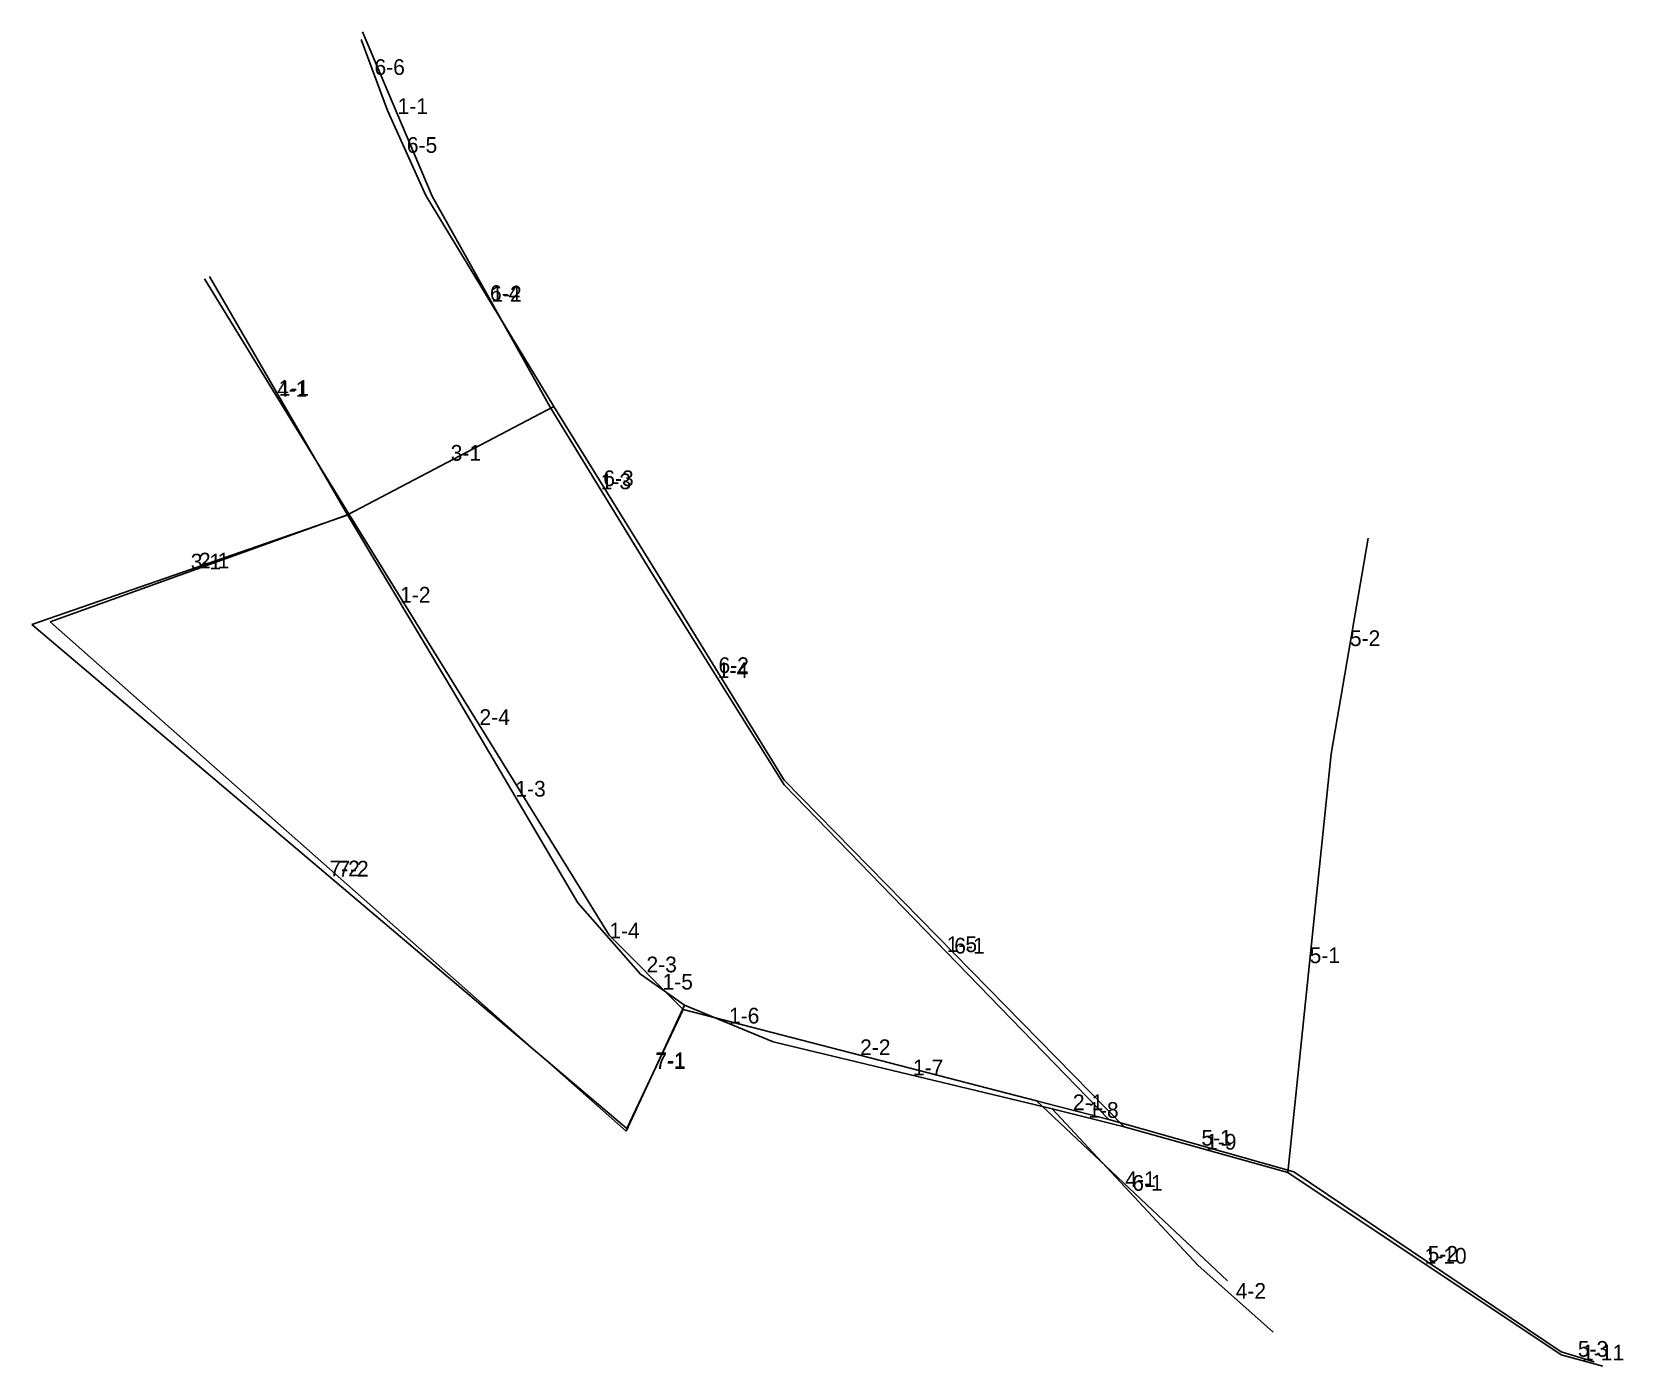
# Model space of a CAD drawing. Header units: metres. Extents: x -5286 to -2905, y -6192 to -4196.
import ezdxf

# ---------------------------------------------------------------- set-up
doc = ezdxf.new("R2010")
doc.units = ezdxf.units.M
doc.layers.add('shp1', color=70, linetype='CONTINUOUS')
doc.layers.add('shp2', color=10, linetype='CONTINUOUS')

msp = doc.modelspace()

# ---------------------------------------------------------------- linework, layer by layer
at = {"layer": 'shp1'}
for p, q in [((-4791.26, -4195.871), (-4686.84, -4441.569)), ((-4686.84, -4441.569), (-4510.646, -4757.252)), ((-4810.956, -4917.981), (-5027.473, -4565.288)), ((-4510.646, -4757.252), (-4359.618, -5002.903)), ((-4810.956, -4917.98), (-5285.886, -5082.115)), ((-4422.046, -5547.259), (-4810.956, -4917.979)), ((-4359.618, -5002.903), (-4160.426, -5322.015)), ((-4395.973, -5836.058), (-5285.886, -5082.115)), ((-4160.426, -5322.015), (-3674.728, -5822.787)), ((-4311.298, -5658.008), (-4422.046, -5547.259)), ((-4311.297, -5658.008), (-4395.973, -5836.058)), ((-3782.822, -5794.803), (-4311.298, -5658.008)), ((-3782.823, -5794.803), (-3496.974, -6063.931)), ((-3674.728, -5822.787), (-3782.822, -5794.803)), ((-3674.728, -5822.787), (-3398.15, -5900.921)), ((-3398.15, -5900.921), (-2998.067, -6170.089)), ((-2998.067, -6170.089), (-2948.613, -6185.092))]:
    msp.add_line(p, q, dxfattribs=at)
at = {"layer": 'shp2'}
for p, q in [((-4753.906, -4313.331), (-4793.263, -4207.371)), ((-4696.385, -4440.483), (-4753.906, -4313.331)), ((-4505.214, -4756.24), (-4696.385, -4440.483)), ((-5019.988, -4561.744), (-4813.81, -4918.439)), ((-4813.814, -4918.433), (-4505.214, -4756.24)), ((-4357.313, -4994.502), (-4505.214, -4756.24)), ((-4813.814, -4918.432), (-5258.518, -5078.559)), ((-4813.81, -4918.439), (-4656.513, -5180.786)), ((-3342.076, -5275.773), (-3286.704, -4953.427)), ((-4160.531, -5315.409), (-4357.313, -4994.502)), ((-4396.772, -5840.09), (-5258.518, -5078.559)), ((-4656.513, -5180.786), (-4469.097, -5498.827)), ((-3407.116, -5902.003), (-3342.076, -5275.773)), ((-3651.925, -5833.65), (-4160.531, -5315.409)), ((-4469.097, -5498.827), (-4375.559, -5605.14)), ((-4375.559, -5605.14), (-4309.739, -5651.643)), ((-4309.739, -5651.643), (-4396.772, -5840.09)), ((-4309.739, -5651.643), (-4176.67, -5706.73)), ((-4176.67, -5706.73), (-3759.58, -5806.857)), ((-3759.581, -5806.856), (-3541.371, -6040.835)), ((-3759.58, -5806.857), (-3651.925, -5833.65)), ((-3651.925, -5833.65), (-3407.117, -5902.004)), ((-3407.117, -5902.004), (-2998.161, -6174.662)), ((-3541.371, -6040.835), (-3429.049, -6140.995)), ((-2998.161, -6174.662), (-2935.688, -6191.7))]:
    msp.add_line(p, q, dxfattribs=at)

# ---------------------------------------------------------------- texts
at = {"layer": 'shp1'}
for s, p in [('1-1', (-4738.75, -4318.72)), ('1-2', (-4598.443, -4599.411)), ('4-1', (-4918.914, -4741.634)), ('1-3', (-4434.832, -4880.078)), ('3-1', (-5048.121, -5000.047)), ('1-4', (-4259.722, -5162.459)), ('2-4', (-4616.201, -5232.62)), ('7-2', (-4840.63, -5459.086)), ('1-5', (-3917.277, -5572.401)), ('2-3', (-4366.372, -5602.634)), ('2-2', (-4046.76, -5726.406)), ('7-1', (-4353.335, -5747.033)), ('2-1', (-3728.475, -5808.795)), ('5-1', (-3536.139, -5861.854)), ('6-1', (-3639.598, -5929.367)), ('5-2', (-3197.809, -6035.505)), ('5-3', (-2973.04, -6177.59))]:
    msp.add_text(s, height=23.502, dxfattribs=at).set_placement(p)
at = {"layer": 'shp2'}
for s, p in [('6-6', (-4773.285, -4260.351)), ('6-5', (-4724.846, -4376.907)), ('6-4', (-4600.5, -4598.361)), ('1-1', (-4916.599, -4740.091)), ('3-1', (-4659.214, -4837.336)), ('6-3', (-4430.964, -4875.371)), ('2-1', (-5035.866, -4998.496)), ('1-2', (-4734.862, -5049.613)), ('5-2', (-3314.09, -5114.6)), ('6-2', (-4258.622, -5154.956)), ('1-3', (-4562.505, -5339.806)), ('7-2', (-4827.345, -5459.325)), ('1-4', (-4422.028, -5551.983)), ('6-1', (-3905.928, -5574.53)), ('5-1', (-3374.296, -5588.888)), ('1-5', (-4342.349, -5628.392)), ('1-6', (-4242.905, -5679.187)), ('7-1', (-4352.956, -5745.867)), ('1-7', (-3967.825, -5756.794)), ('1-8', (-3705.453, -5820.253)), ('1-9', (-3529.221, -5867.827)), ('4-1', (-3650.176, -5923.846)), ('1-10', (-3202.339, -6038.333)), ('4-2', (-3484.91, -6090.915)), ('1-11', (-2966.624, -6183.181))]:
    msp.add_text(s, height=23.502, dxfattribs=at).set_placement(p)

doc.saveas('drawing.dxf')
